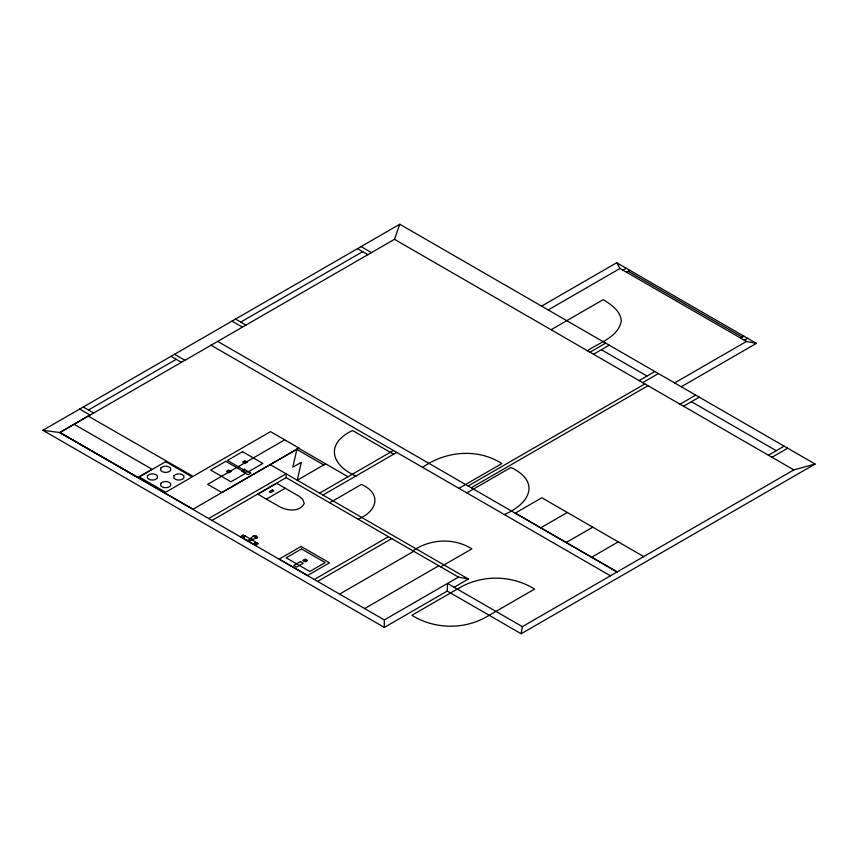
<?xml version="1.0" encoding="UTF-8"?>
<svg xmlns="http://www.w3.org/2000/svg" width="858" height="858" viewBox="0 0 858 858"><rect width="100%" height="100%" fill="white"/><g stroke="black" fill="none" stroke-linecap="round" stroke-linejoin="round"><path stroke-width="1.29" d="M447.254 591.076L447.522 583.44L522.361 626.651L793.854 469.905L815.1 464.039L399.774 224.249L42.9 430.298L384.32 627.413L447.254 591.076L521.16 633.751L815.1 464.039M521.16 633.751L522.361 626.651M296.889 449.27L292.803 467.213L301.319 462.301L297.265 480.223L325.643 463.846M42.9 430.298L59.781 432.561L394.476 239.328L399.774 224.249M384.32 627.413L384.32 619.926L59.781 432.561L88.106 416.012L193.061 476.362L270.527 431.638L298.959 448.058L192.793 509.352M88.438 410.017L176.222 359.33M240.755 322.072L362.709 251.662M284.717 439.832L207.657 484.32L221.847 492.513L298.906 448.015M541.57 306.124L616.72 262.741L756.391 343.382L681.252 386.765M548.198 309.942L620.023 268.468L746.46 341.463L756.391 343.382M622.983 270.173L626.297 268.264M626.533 272.233L629.847 270.313M208.676 518.522L286.143 473.798L286.143 477.627L458.472 577.112L468.404 579.032L454.139 587.258M211.99 520.441L286.143 477.627M551.083 329.74L603.142 299.689C611.046 304.493 620.345 310.628 621.31 320.678C618.693 337.162 599.259 342.535 587.43 350.729M266.355 499.142L278.582 506.145C286.122 510.714 299.689 512.73 304.258 503.431L302.702 499.388L299.324 496.417L276.769 483.311L257.85 494.229L266.355 499.142L285.274 488.223M242.074 537.526L245.002 535.896M319.616 493.125L393.425 450.514M322.93 495.045L396.739 452.423M247.372 540.594C250.482 539.768 254.772 532.024 257.593 537.44L248.648 541.323M253.947 544.38L256.832 542.717M589.972 352.198L605.684 343.136M329.686 502.767L361.411 484.448C382.55 493.779 376.844 511.722 358.097 519.165M593.521 354.247L609.234 345.184M422.619 467.374C445.645 450.997 477.638 448.037 501.887 463.545L458.944 488.341M639.146 380.587L654.847 371.514M642.685 382.636L658.397 373.562M468.114 485.993L644.916 383.923M471.214 487.773L648.005 385.703M314.285 579.504L388.438 536.69M466.859 492.91L510.971 467.438C541.087 481.96 529.643 503.818 504.354 514.553M317.599 581.413L391.752 538.599M740.701 338.149L744.015 336.229M744.251 340.197L747.565 338.277M674.624 382.936L746.46 341.463M412.87 550.793C430.18 538.888 453.914 537.516 471.836 548.884L440.701 566.859M339.575 594.101L413.728 551.286M680.029 404.193L695.741 395.13M683.579 406.242L699.291 397.168M364.639 608.569L438.792 565.754M540.776 527.788L567.31 512.473M384.32 619.926L458.472 577.112M566.248 542.492L592.771 527.177M591.72 557.196L618.243 541.881M768.414 455.223L784.115 446.149M771.953 457.271L787.665 448.198M59.824 432.582L193.125 509.159M628.185 271.267L742.352 337.183M601.383 349.721L646.996 376.051M691.43 401.705L776.265 450.686M394.476 239.328L793.854 469.905M361.057 246.611L371.46 252.617M357.507 248.659L367.91 254.665M235.553 319.069L245.956 325.075M643.715 556.585L541.838 497.769L515.315 513.084L617.192 571.9M232.003 321.117L242.406 327.123M217.675 341.398L617.052 571.975M211.057 345.227L610.435 575.804M393.629 454.225L352.531 430.491C325.193 443.554 330.791 464.972 355.845 476.04M174.571 354.279L184.974 360.285M171.021 356.327L181.424 362.333M298.648 448.251L347.994 476.748M296.75 449.345L323.756 464.939M270.249 464.628L468.404 579.032M83.237 407.003L93.64 413.02M79.687 409.051L90.09 415.068M74.131 424.281L152.038 469.262L137.848 477.456L59.942 432.475M251.158 538.406L252.434 539.146M250.257 538.921L243.393 534.963L240.508 536.625L255.459 545.259L258.344 543.597L251.533 539.661M616.72 262.741L620.023 268.468M147.447 475.793L147.458 478.12C149.903 480.737 154.923 480.737 157.368 478.12L157.379 475.793C154.923 473.176 149.903 473.176 147.447 475.793M160.693 468.146L160.693 470.474C163.138 473.09 168.168 473.09 170.613 470.474L170.613 468.146C168.168 465.529 163.149 465.529 160.693 468.146M160.693 483.44L160.693 485.767C163.138 488.384 168.168 488.384 170.613 485.767L170.613 483.44C168.168 480.823 163.149 480.823 160.693 483.44M173.938 475.793L173.938 478.12C176.383 480.737 181.413 480.737 183.859 478.12L183.859 475.793C181.413 473.176 176.383 473.176 173.938 475.793M306.488 560.499L305.148 561.271L303.807 560.499L305.148 559.727L306.488 560.499M230.094 471.428L228.764 472.2L227.424 471.428L228.764 470.656L230.094 471.428M246.278 462.087L244.948 462.859L243.608 462.087L244.948 461.314L246.278 462.087M231.102 471.428L228.764 472.779L226.415 471.428L228.764 470.077L231.102 471.428M247.286 462.087L244.948 463.438L242.599 462.087L244.938 460.735L247.286 462.087M307.486 560.499L305.148 561.851L302.799 560.499L305.148 559.148L307.486 560.499M256.939 537.998C249.496 535.21 254.965 534.749 256.864 537.419L256.939 537.998M165.658 461.668L139.168 476.962L165.658 492.245L192.138 476.962L165.658 461.668M225.783 461.325L210.66 470.055L230.974 481.778L246.096 473.048L225.783 461.325M242.546 451.694L227.424 460.424L247.737 472.157L262.859 463.427L242.546 451.694M244.358 469.283L241.527 470.924L248.144 474.742L250.986 473.112L244.358 469.283M272.351 489.95L269.348 491.677L270.774 492.513L273.788 490.776L272.351 489.95M244.53 536.979L243.586 536.711L244.53 536.979M254.933 542.996C253.464 543.329 256.424 543.929 254.933 542.996M301.104 546.449L279.204 559.094L307.582 575.471L329.472 562.837L301.104 546.449M301.533 548.938L286.164 557.807L309.802 571.46L325.182 562.591L301.533 548.938M300.429 561.582L293.801 565.411L296.643 567.052L303.26 563.223L300.429 561.582M459.556 587.773L411.872 615.293C434.416 629.279 463.942 629.944 486.936 616.602L534.609 589.081C512.076 575.096 482.55 574.42 459.556 587.773"/></g></svg>
